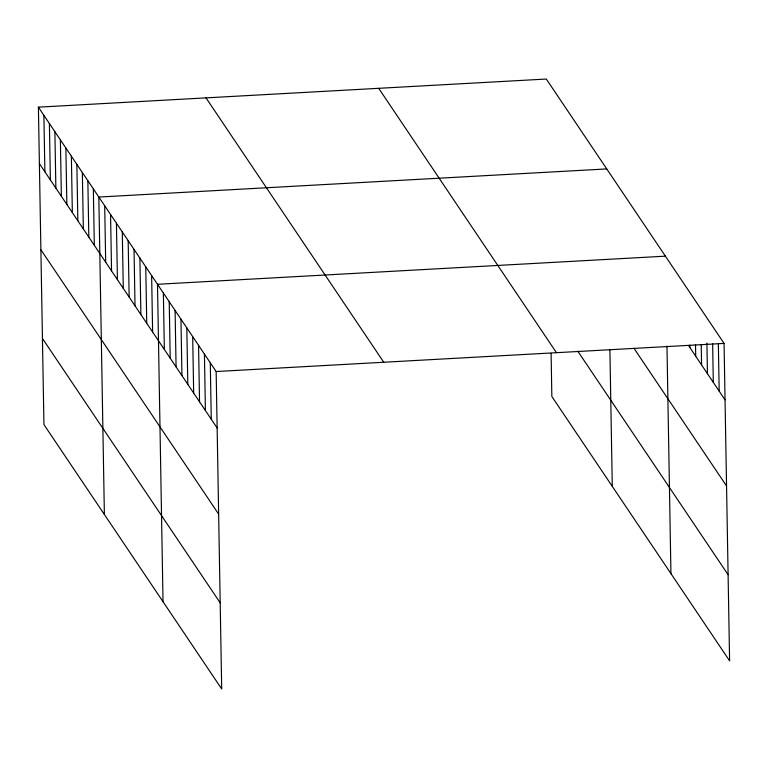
<?xml version="1.0" encoding="UTF-8"?>
<svg xmlns="http://www.w3.org/2000/svg" width="768" height="768" viewBox="0 0 768 768"><rect width="100%" height="100%" fill="white"/><g stroke="black" fill="none" stroke-linecap="round" stroke-linejoin="round"><path stroke-width="1.15" d="M38.4 107.155L216.154 371.53L221.693 688.963L43.939 424.589L38.4 107.155L546.307 79.037L724.061 343.411L729.6 660.845L551.846 396.47L551.098 353.405M606.739 168.922L98.832 197.05L104.381 514.483M665.405 256.166L157.498 284.294L163.037 601.718M216.154 371.53L724.061 343.411M688.55 345.562L725.04 399.84M633.994 348.317L726.547 485.971M577.814 351.197L728.093 574.714M378.701 88.31L556.454 352.685M206.006 97.882L383.76 362.256M39.389 163.594L217.133 427.968M40.886 249.725L218.64 514.099M42.442 338.467L220.186 602.832M718.358 344.093L719.174 391.114M712.637 343.594L713.309 382.397M706.915 343.104L707.443 373.67M701.232 344.957L701.578 364.944M695.51 344.467L695.712 356.218M689.808 345.149L689.846 347.491M666.97 346.09L670.944 573.6M609.888 349.344L612.288 486.355M210.288 362.813L211.267 419.242M204.422 354.086L205.402 410.515M198.557 345.36L199.536 401.798M192.691 336.634L193.67 393.072M186.826 327.907L187.805 384.346M180.96 319.19L181.939 375.619M175.094 310.464L176.074 366.893M169.229 301.738L170.208 358.176M163.363 293.011L164.342 349.45M151.632 275.568L152.611 331.997M145.766 266.842L146.746 323.28M139.901 258.115L140.88 314.554M134.035 249.389L135.014 305.827M128.17 240.672L129.149 297.101M122.294 231.946L123.283 288.374M116.429 223.219L117.418 279.658M110.563 214.493L111.552 270.931M104.698 205.766L105.686 262.205M93.341 188.87L94.33 245.309M87.85 180.701L88.829 237.139M82.349 172.531L83.338 228.97M76.858 164.362L77.846 220.79M71.366 156.192L72.346 212.621M65.875 148.013L66.854 204.451M60.374 139.843L61.363 196.282M54.883 131.674L55.872 188.112M49.392 123.504L50.371 179.933M43.891 115.334L44.88 171.763"/></g></svg>
